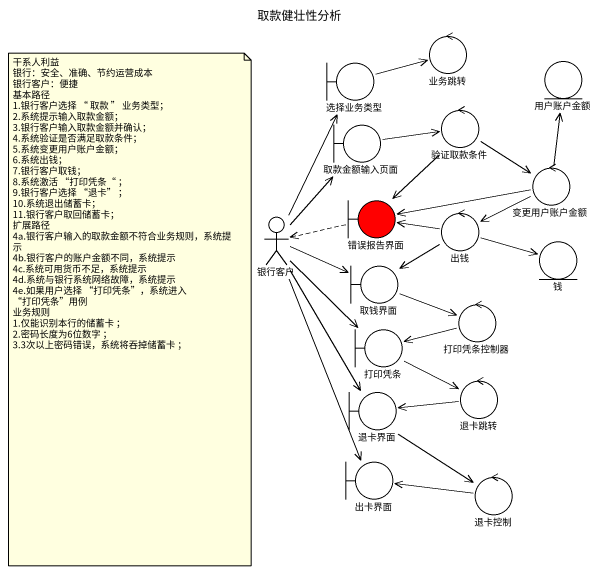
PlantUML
@startuml
title 取款健壮性分析
boundary 选择业务类型
control 业务跳转
entity 用户账户金额
boundary 取款金额输入页面
control 验证取款条件
control 变更用户账户金额
actor 银行客户
boundary 错误报告界面 #FF0000
control 出钱
entity 钱
boundary 取钱界面
boundary 打印凭条
control 打印凭条控制器
boundary 退卡界面
control 退卡跳转
boundary 出卡界面
control 退卡控制
选择业务类型 -right-> 业务跳转
取款金额输入页面 -right-> 验证取款条件
验证取款条件 --> 变更用户账户金额
验证取款条件 --> 错误报告界面
变更用户账户金额 -up-> 用户账户金额
变更用户账户金额 -left-> 错误报告界面
变更用户账户金额 -left-> 出钱
银行客户 -up-> 选择业务类型
银行客户 -up-> 取款金额输入页面
银行客户 -right-> 取钱界面
银行客户 --> 打印凭条
银行客户 --> 退卡界面
银行客户 --> 出卡界面
错误报告界面 .left.> 银行客户
出钱 -left-> 错误报告界面
出钱 -right-> 钱
出钱 --> 取钱界面
取钱界面 -right-> 打印凭条控制器
打印凭条 -right-> 退卡跳转
打印凭条控制器 -left-> 打印凭条
退卡界面 --> 退卡控制
退卡跳转 -left-> 退卡界面
退卡控制 -left-> 出卡界面
note as N1
  干系人利益
  银行：安全、准确、节约运营成本
  银行客户：便捷
  基本路径
  1.银行客户选择 “ 取款 ” 业务类型；
  2.系统提示输入取款金额；
  3.银行客户输入取款金额并确认；
  4.系统验证是否满足取款条件；
  5.系统变更用户账户金额；
  6.系统出钱；
  7.银行客户取钱；
  8.系统激活 “打印凭条“ ；
  9.银行客户选择 “退卡” ；
  10.系统退出储蓄卡；
  11.银行客户取回储蓄卡；
  扩展路径
  4a.银行客户输入的取款金额不符合业务规则，系统提示
  4b.银行客户的账户金额不同，系统提示
  4c.系统可用货币不足，系统提示
  4d.系统与银行系统网络故障，系统提示
  4e.如果用户选择 “打印凭条”，系统进入 “打印凭条”用例
  业务规则
  1.仅能识别本行的储蓄卡 ；
  2.密码长度为6位数字 ；
  3.3次以上密码错误，系统将吞掉储蓄卡 ；
end note
@enduml
